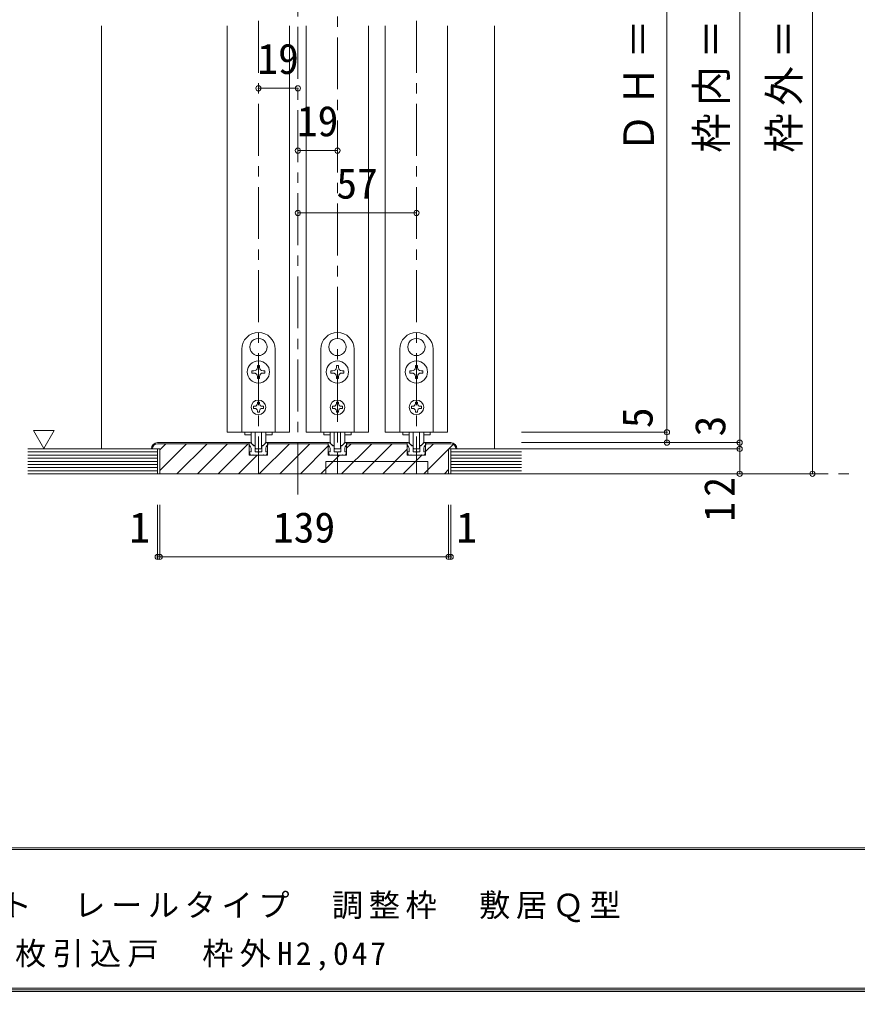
# Model space of a CAD drawing. Units: millimetres at full size, sheet at 1:5. Extents: x -957 to 993, y -689 to 708.
# Drawn here: x -511.7 to -108.6, y -689.1 to -221.3 of the extents above; entities that cross this region are included whole.
import ezdxf
from ezdxf.enums import TextEntityAlignment as Align

# ---------------------------------------------------------------- set-up
doc = ezdxf.new("R2010")
doc.units = ezdxf.units.MM
doc.header["$LTSCALE"] = 5
doc.header["$PDMODE"] = 32
doc.header["$PDSIZE"] = 2.5
doc.linetypes.add('CHAIN1', pattern=[8, 5, -1, 1, -1])
doc.layers.add('0-B_寸法', color=7, linetype='Continuous', lineweight=9)
doc.layers.add('F-1_枠', color=6, linetype='Continuous', lineweight=9)
doc.styles.add('ＭＳ ゴシック', font='')
doc.styles.get('ＭＳ ゴシック').set_extended_font_data('MS Gothic')

msp = doc.modelspace()

# ---------------------------------------------------------------- linework, layer by layer
at = {"layer": '0-B_寸法', "linetype": 'CHAIN1'}
for p, q in [((-377.782, -449.942), (-377.782, 68.058)), ((-396.782, 18.058), (-396.782, -439.942)), ((-320.782, 18.058), (-320.782, -439.942)), ((-358.782, 10.058), (-358.782, -439.942)), ((-507.782, -439.942), (-111.282, -439.942))]:
    msp.add_line(p, q, dxfattribs=at)
at = {"layer": '0-B_寸法'}
for p, q in [((-165.282, -424.942), (-165.282, 10.058)), ((-130.282, 10.058), (-130.282, -439.942)), ((-200.282, -19.942), (-200.282, -419.942)), ((-472.282, -427.942), (-472.282, -224.442)), ((-381.782, -224.442), (-381.782, -419.942)), ((-373.782, -224.442), (-373.782, -419.942)), ((-343.782, -224.442), (-343.782, -419.942)), ((-335.782, -224.442), (-335.782, -419.942)), ((-305.782, -224.442), (-305.782, -419.942)), ((-283.282, -427.942), (-283.282, -224.442)), ((-396.88, -374.793), (-396.782, -374.892)), ((-396.683, -374.793), (-396.782, -374.892)), ((-358.88, -374.793), (-358.782, -374.892)), ((-358.683, -374.793), (-358.782, -374.892)), ((-320.88, -374.793), (-320.782, -374.892)), ((-320.683, -374.793), (-320.782, -374.892)), ((-400.424, -380.931), (-400.289, -380.967)), ((-400.325, -381.102), (-400.289, -380.967)), ((-393.139, -380.931), (-393.274, -380.967)), ((-393.238, -381.102), (-393.274, -380.967)), ((-362.424, -380.931), (-362.289, -380.967)), ((-362.325, -381.102), (-362.289, -380.967)), ((-355.139, -380.931), (-355.274, -380.967)), ((-355.238, -381.102), (-355.274, -380.967)), ((-324.424, -380.931), (-324.289, -380.967)), ((-324.325, -381.102), (-324.289, -380.967)), ((-317.139, -380.931), (-317.274, -380.967)), ((-317.238, -381.102), (-317.274, -380.967)), ((-396.282, -388.742), (-396.282, -387.792)), ((-358.282, -388.742), (-358.282, -387.792)), ((-320.282, -388.742), (-320.282, -387.792)), ((-399.932, -390.442), (-399.932, -391.442)), ((-398.982, -390.442), (-399.932, -390.442)), ((-399.932, -391.442), (-398.982, -391.442)), ((-361.932, -390.442), (-361.932, -391.442)), ((-360.982, -390.442), (-361.932, -390.442)), ((-361.932, -391.442), (-360.982, -391.442)), ((-323.932, -390.442), (-323.932, -391.442)), ((-322.982, -390.442), (-323.932, -390.442)), ((-323.932, -391.442), (-322.982, -391.442)), ((-397.282, -393.142), (-397.282, -394.092)), ((-397.282, -394.092), (-396.282, -394.092)), ((-396.282, -394.092), (-396.282, -393.142)), ((-359.282, -393.142), (-359.282, -394.092)), ((-359.282, -394.092), (-358.282, -394.092)), ((-358.282, -394.092), (-358.282, -393.142)), ((-321.282, -393.142), (-321.282, -394.092)), ((-321.282, -394.092), (-320.282, -394.092)), ((-320.282, -394.092), (-320.282, -393.142)), ((-397.282, -405.542), (-397.282, -406.142)), ((-397.282, -405.542), (-396.282, -405.542)), ((-396.282, -405.542), (-396.282, -406.142)), ((-359.282, -405.542), (-359.282, -406.142)), ((-359.282, -405.542), (-358.282, -405.542)), ((-358.282, -405.542), (-358.282, -406.142)), ((-321.282, -405.542), (-321.282, -406.142)), ((-321.282, -405.542), (-320.282, -405.542)), ((-320.282, -405.542), (-320.282, -406.142)), ((-399.182, -407.442), (-399.182, -408.442)), ((-398.582, -407.442), (-399.182, -407.442)), ((-399.182, -408.442), (-398.582, -408.442)), ((-397.282, -409.742), (-397.282, -410.342)), ((-396.282, -410.342), (-397.282, -410.342)), ((-396.282, -409.742), (-396.282, -410.342)), ((-394.982, -407.442), (-394.382, -407.442)), ((-394.382, -408.442), (-394.982, -408.442)), ((-394.382, -407.442), (-394.382, -408.442)), ((-361.182, -407.442), (-361.182, -408.442)), ((-360.582, -407.442), (-361.182, -407.442)), ((-361.182, -408.442), (-360.582, -408.442)), ((-359.282, -409.742), (-359.282, -410.342)), ((-358.282, -410.342), (-359.282, -410.342)), ((-358.282, -409.742), (-358.282, -410.342)), ((-356.982, -407.442), (-356.382, -407.442)), ((-356.382, -408.442), (-356.982, -408.442)), ((-356.382, -407.442), (-356.382, -408.442)), ((-323.182, -407.442), (-323.182, -408.442)), ((-322.582, -407.442), (-323.182, -407.442)), ((-323.182, -408.442), (-322.582, -408.442)), ((-321.282, -409.742), (-321.282, -410.342)), ((-320.282, -410.342), (-321.282, -410.342)), ((-320.282, -409.742), (-320.282, -410.342)), ((-318.982, -407.442), (-318.382, -407.442)), ((-318.382, -408.442), (-318.982, -408.442)), ((-318.382, -407.442), (-318.382, -408.442)), ((-505.008, -419.129), (-500.008, -427.789)), ((-403.382, -419.942), (-403.382, -421.142)), ((-400.282, -424.363), (-400.282, -419.942)), ((-398.282, -419.942), (-398.282, -427.563)), ((-395.282, -419.942), (-395.282, -427.563)), ((-393.282, -424.363), (-393.282, -419.942)), ((-390.182, -419.942), (-390.182, -421.142)), ((-373.782, -419.942), (-343.782, -419.942)), ((-365.382, -419.942), (-365.382, -421.142)), ((-362.282, -424.363), (-362.282, -419.942)), ((-360.282, -419.942), (-360.282, -427.563)), ((-357.282, -419.942), (-357.282, -427.563)), ((-355.282, -424.363), (-355.282, -419.942)), ((-352.182, -419.942), (-352.182, -421.142)), ((-335.782, -419.942), (-305.782, -419.942)), ((-327.382, -419.942), (-327.382, -421.142)), ((-324.282, -424.363), (-324.282, -419.942)), ((-322.282, -419.942), (-322.282, -427.563)), ((-319.282, -419.942), (-319.282, -427.563)), ((-317.282, -424.363), (-317.282, -419.942)), ((-314.182, -419.942), (-314.182, -421.142)), ((-200.282, -419.942), (-270.282, -419.942)), ((-200.282, -424.942), (-200.282, -419.942)), ((-445.282, -424.942), (-401.182, -424.942)), ((-445.282, -425.442), (-401.182, -425.442)), ((-444.282, -428.416), (-441.308, -425.442)), ((-444.282, -438.315), (-431.409, -425.442)), ((-436.009, -439.942), (-421.509, -425.442)), ((-426.11, -439.942), (-411.61, -425.442)), ((-416.21, -439.942), (-401.71, -425.442)), ((-403.382, -421.142), (-400.249, -421.142)), ((-401.182, -430.942), (-401.182, -424.942)), ((-401.182, -425.383), (-401.182, -430.942)), ((-399.12, -426.354), (-400.385, -425.089)), ((-396.411, -439.942), (-381.911, -425.442)), ((-394.444, -426.354), (-393.178, -425.089)), ((-393.314, -421.142), (-390.182, -421.142)), ((-392.282, -424.942), (-392.825, -424.942)), ((-392.382, -424.942), (-363.182, -424.942)), ((-392.382, -430.942), (-392.382, -424.942)), ((-392.382, -430.942), (-392.382, -425.383)), ((-392.382, -425.442), (-363.182, -425.442)), ((-392.282, -425.942), (-392.282, -424.942)), ((-386.512, -439.942), (-372.012, -425.442)), ((-365.382, -421.142), (-362.249, -421.142)), ((-363.182, -430.942), (-363.182, -424.942)), ((-363.182, -430.942), (-363.182, -425.442)), ((-361.12, -426.354), (-362.385, -425.089)), ((-356.813, -439.942), (-342.313, -425.442)), ((-356.444, -426.354), (-355.178, -425.089)), ((-355.314, -421.142), (-352.182, -421.142)), ((-354.282, -424.942), (-354.825, -424.942)), ((-354.382, -430.942), (-354.382, -424.942)), ((-325.182, -424.942), (-354.382, -424.942)), ((-354.382, -425.442), (-325.182, -425.442)), ((-354.382, -430.942), (-354.382, -425.442)), ((-354.382, -427.611), (-352.213, -425.442)), ((-354.282, -425.942), (-354.282, -424.942)), ((-346.914, -439.942), (-332.414, -425.442)), ((-327.382, -421.142), (-324.249, -421.142)), ((-325.182, -430.942), (-325.182, -424.942)), ((-325.182, -425.383), (-325.182, -430.942)), ((-323.12, -426.354), (-324.385, -425.089)), ((-318.444, -426.354), (-317.178, -425.089)), ((-317.314, -421.142), (-314.182, -421.142)), ((-316.282, -424.942), (-316.825, -424.942)), ((-316.382, -430.942), (-316.382, -424.942)), ((-304.282, -424.942), (-316.382, -424.942)), ((-316.382, -430.942), (-316.382, -425.383)), ((-316.382, -425.442), (-304.282, -425.442)), ((-316.382, -429.209), (-312.615, -425.442)), ((-316.282, -425.942), (-316.282, -424.942)), ((-165.282, -424.942), (-270.282, -424.942)), ((-200.282, -424.942), (-270.282, -424.942)), ((-165.282, -427.942), (-165.282, -424.942)), ((-507.782, -427.942), (-445.282, -427.942)), ((-507.782, -429.442), (-445.282, -429.442)), ((-444.282, -427.942), (-448.282, -427.942)), ((-445.282, -427.942), (-445.282, -439.942)), ((-444.282, -439.942), (-444.282, -427.942)), ((-400.282, -429.442), (-400.882, -429.442)), ((-400.282, -429.442), (-400.282, -428.178)), ((-398.907, -426.442), (-398.582, -426.442)), ((-398.382, -429.142), (-398.382, -426.642)), ((-398.082, -429.442), (-397.082, -429.442)), ((-395.582, -427.863), (-397.982, -427.863)), ((-397.082, -429.442), (-396.782, -429.742)), ((-396.782, -429.742), (-396.482, -429.442)), ((-396.482, -429.442), (-395.482, -429.442)), ((-395.182, -429.142), (-395.182, -426.642)), ((-394.656, -426.442), (-394.982, -426.442)), ((-393.282, -429.442), (-393.282, -428.178)), ((-393.282, -429.442), (-392.682, -429.442)), ((-392.982, -430.942), (-392.496, -429.716)), ((-376.612, -439.942), (-363.182, -426.512)), ((-362.282, -429.442), (-362.882, -429.442)), ((-362.282, -429.442), (-362.282, -428.178)), ((-360.907, -426.442), (-360.582, -426.442)), ((-360.382, -429.142), (-360.382, -426.642)), ((-360.082, -429.442), (-359.082, -429.442)), ((-357.582, -427.863), (-359.982, -427.863)), ((-359.082, -429.442), (-358.782, -429.742)), ((-358.782, -429.742), (-358.482, -429.442)), ((-358.482, -429.442), (-357.482, -429.442)), ((-357.182, -429.142), (-357.182, -426.642)), ((-356.656, -426.442), (-356.982, -426.442)), ((-355.282, -429.442), (-355.282, -428.178)), ((-355.282, -429.442), (-354.682, -429.442)), ((-354.982, -430.942), (-354.496, -429.716)), ((-337.014, -439.942), (-325.182, -428.11)), ((-324.282, -429.442), (-324.882, -429.442)), ((-324.282, -429.442), (-324.282, -428.178)), ((-322.907, -426.442), (-322.582, -426.442)), ((-322.382, -429.142), (-322.382, -426.642)), ((-322.082, -429.442), (-321.082, -429.442)), ((-319.582, -427.863), (-321.982, -427.863)), ((-321.082, -429.442), (-320.782, -429.742)), ((-320.782, -429.742), (-320.482, -429.442)), ((-320.482, -429.442), (-319.482, -429.442)), ((-319.182, -429.142), (-319.182, -426.642)), ((-318.656, -426.442), (-318.982, -426.442)), ((-317.282, -429.442), (-317.282, -428.178)), ((-317.282, -429.442), (-316.682, -429.442)), ((-317.215, -439.942), (-305.282, -428.009)), ((-316.982, -430.942), (-316.496, -429.716)), ((-301.282, -427.942), (-305.282, -427.942)), ((-305.282, -439.942), (-305.282, -427.942)), ((-305.215, -427.942), (-303.043, -425.77)), ((-304.282, -427.942), (-270.282, -427.942)), ((-304.282, -427.942), (-304.282, -439.942)), ((-304.282, -429.442), (-270.282, -429.442)), ((-165.282, -427.942), (-270.282, -427.942)), ((-165.282, -439.942), (-165.282, -427.942)), ((-507.782, -430.942), (-445.282, -430.942)), ((-507.782, -432.442), (-445.282, -432.442)), ((-507.782, -433.942), (-445.282, -433.942)), ((-406.311, -439.942), (-397.311, -430.942)), ((-401.182, -430.942), (-392.382, -430.942)), ((-394.482, -430.942), (-399.082, -430.942)), ((-394.282, -430.742), (-394.482, -430.942)), ((-394.082, -430.942), (-394.282, -430.742)), ((-394.082, -430.942), (-392.982, -430.942)), ((-366.713, -439.942), (-357.713, -430.942)), ((-363.182, -430.942), (-354.382, -430.942)), ((-356.482, -430.942), (-361.082, -430.942)), ((-356.282, -430.742), (-356.482, -430.942)), ((-356.082, -430.942), (-356.282, -430.742)), ((-356.082, -430.942), (-354.982, -430.942)), ((-327.115, -439.942), (-318.115, -430.942)), ((-325.182, -430.942), (-316.382, -430.942)), ((-318.482, -430.942), (-323.082, -430.942)), ((-318.282, -430.742), (-318.482, -430.942)), ((-318.082, -430.942), (-318.282, -430.742)), ((-318.082, -430.942), (-316.982, -430.942)), ((-304.282, -430.942), (-270.282, -430.942)), ((-304.282, -432.442), (-270.282, -432.442)), ((-304.282, -433.942), (-270.282, -433.942)), ((-507.782, -435.442), (-445.282, -435.442)), ((-507.782, -436.942), (-445.282, -436.942)), ((-507.782, -438.442), (-445.282, -438.442)), ((-307.316, -439.942), (-305.282, -437.908)), ((-304.282, -435.442), (-270.282, -435.442)), ((-304.282, -436.942), (-270.282, -436.942)), ((-304.282, -438.442), (-270.282, -438.442)), ((-507.782, -439.942), (-270.282, -439.942)), ((-305.282, -439.942), (-444.282, -439.942)), ((-130.282, -439.942), (-270.282, -439.942))]:
    msp.add_line(p, q, dxfattribs=at)
at = {"layer": '0-B_寸法', "color": 4}
for p, q in [((-396.782, -254.442), (-377.782, -254.442)), ((-377.782, -284.442), (-358.782, -284.442)), ((-377.782, -314.442), (-320.782, -314.442)), ((-445.282, -479.942), (-445.282, -454.942)), ((-444.282, -479.942), (-444.282, -454.942)), ((-305.282, -479.942), (-305.282, -454.942)), ((-304.282, -479.942), (-304.282, -454.942)), ((-445.282, -479.942), (-444.282, -479.942)), ((-444.282, -479.942), (-305.282, -479.942)), ((-305.282, -479.942), (-304.282, -479.942))]:
    msp.add_line(p, q, dxfattribs=at)
at = {"layer": '0-B_寸法'}
for points in [[(-411.782, -224.442), (-411.782, -419.942), (-381.782, -419.942)], [(-388.782, -379.942), (-388.782, -419.942), (-404.782, -419.942), (-404.782, -379.942)], [(-350.782, -379.942), (-350.782, -419.942), (-366.782, -419.942), (-366.782, -379.942)], [(-312.782, -379.942), (-312.782, -419.942), (-328.782, -419.942), (-328.782, -379.942)], [(-396.282, -387.792), (-397.282, -387.792), (-397.282, -388.742)], [(-358.282, -387.792), (-359.282, -387.792), (-359.282, -388.742)], [(-320.282, -387.792), (-321.282, -387.792), (-321.282, -388.742)], [(-394.582, -391.442), (-393.632, -391.442), (-393.632, -390.442), (-394.582, -390.442)], [(-356.582, -391.442), (-355.632, -391.442), (-355.632, -390.442), (-356.582, -390.442)], [(-318.582, -391.442), (-317.632, -391.442), (-317.632, -390.442), (-318.582, -390.442)], [(-505.008, -419.129), (-495.008, -419.129), (-500.008, -427.789)], [(-401.282, -425.942), (-401.282, -424.942), (-400.739, -424.942)], [(-363.282, -425.942), (-363.282, -424.942), (-362.739, -424.942)], [(-325.282, -425.942), (-325.282, -424.942), (-324.739, -424.942)], [(-399.482, -430.942), (-400.582, -430.942), (-401.068, -429.716)], [(-361.482, -430.942), (-362.582, -430.942), (-363.068, -429.716)], [(-323.482, -430.942), (-324.582, -430.942), (-325.068, -429.716)], [(-399.482, -430.942), (-399.282, -430.742), (-399.082, -430.942)], [(-364.282, -439.942), (-364.282, -433.942), (-315.282, -433.942), (-315.282, -439.942)], [(-361.482, -430.942), (-361.282, -430.742), (-361.082, -430.942)], [(-323.482, -430.942), (-323.282, -430.742), (-323.082, -430.942)]]:
    msp.add_lwpolyline(points, dxfattribs=at)
for centre, radius in [((-396.782, -390.942), 5.35), ((-358.782, -390.942), 5.35), ((-320.782, -390.942), 5.35), ((-396.782, -407.942), 3.5), ((-358.782, -407.942), 3.5), ((-320.782, -407.942), 3.5)]:
    msp.add_circle(centre, radius, dxfattribs=at)
for centre, radius, start, end in [((-396.782, -379.942), 8, 0, 180), ((-358.782, -379.942), 8, 0, 180), ((-320.782, -379.942), 8, 0, 180), ((-396.782, -378.942), 4.15, 91.3645, 208.6355), ((-396.782, -378.942), 4.15, 331.3645, 88.6355), ((-358.782, -378.942), 4.15, 91.3645, 208.6355), ((-358.782, -378.942), 4.15, 331.3645, 88.6355), ((-320.782, -378.942), 4.15, 91.3645, 208.6355), ((-320.782, -378.942), 4.15, 331.3645, 88.6355), ((-396.782, -378.942), 4.15, 211.3645, 328.6355), ((-358.782, -378.942), 4.15, 211.3645, 328.6355), ((-320.782, -378.942), 4.15, 211.3645, 328.6355), ((-398.982, -388.742), 1.7, 270, 0), ((-398.982, -393.142), 1.7, 0, 90), ((-394.582, -388.742), 1.7, 180, 270), ((-394.582, -393.142), 1.7, 90, 180), ((-360.982, -388.742), 1.7, 270, 0), ((-360.982, -393.142), 1.7, 0, 90), ((-356.582, -388.742), 1.7, 180, 270), ((-356.582, -393.142), 1.7, 90, 180), ((-322.982, -388.742), 1.7, 270, 0), ((-322.982, -393.142), 1.7, 0, 90), ((-318.582, -388.742), 1.7, 180, 270), ((-318.582, -393.142), 1.7, 90, 180), ((-398.582, -406.142), 1.3, 270, 0), ((-394.982, -406.142), 1.3, 180, 270), ((-360.582, -406.142), 1.3, 270, 0), ((-356.982, -406.142), 1.3, 180, 270), ((-322.582, -406.142), 1.3, 270, 0), ((-318.982, -406.142), 1.3, 180, 270), ((-398.582, -409.742), 1.3, 0, 90), ((-394.982, -409.742), 1.3, 90, 180), ((-360.582, -409.742), 1.3, 0, 90), ((-356.982, -409.742), 1.3, 90, 180), ((-322.582, -409.742), 1.3, 0, 90), ((-318.982, -409.742), 1.3, 90, 180), ((-445.282, -427.942), 3, 90, 180), ((-445.282, -427.942), 2.5, 90, 180), ((-400.739, -425.442), 0.5, 45, 90), ((-398.282, -424.363), 2, 180, 264.78409), ((-395.282, -424.363), 2, 275.21591, 0), ((-392.825, -425.442), 0.5, 90, 135), ((-362.739, -425.442), 0.5, 45, 90), ((-360.282, -424.363), 2, 180, 264.78409), ((-357.282, -424.363), 2, 275.21591, 0), ((-354.825, -425.442), 0.5, 90, 135), ((-324.739, -425.442), 0.5, 45, 90), ((-322.282, -424.363), 2, 180, 264.78409), ((-319.282, -424.363), 2, 275.21591, 0), ((-316.825, -425.442), 0.5, 90, 135), ((-304.282, -427.942), 3, 0, 90), ((-304.282, -427.942), 2.5, 0, 90), ((-403.282, -428.178), 3, 0, 48.19), ((-400.882, -429.642), 0.2, 90, 201.616), ((-398.907, -426.142), 0.3, 225, 270), ((-398.582, -426.642), 0.2, 0, 90), ((-398.482, -426.554), 0.2, 0, 84.78409), ((-398.082, -429.142), 0.3, 180, 270), ((-397.982, -427.563), 0.3, 180, 270), ((-395.582, -427.563), 0.3, 270, 0), ((-395.482, -429.142), 0.3, 270, 0), ((-395.082, -426.554), 0.2, 95.21591, 180), ((-394.982, -426.642), 0.2, 90, 180), ((-394.656, -426.142), 0.3, 270, 315), ((-390.282, -428.178), 3, 131.81, 180), ((-392.682, -429.642), 0.2, 338.384, 90), ((-365.282, -428.178), 3, 0, 48.19), ((-362.882, -429.642), 0.2, 90, 201.616), ((-360.907, -426.142), 0.3, 225, 270), ((-360.582, -426.642), 0.2, 0, 90), ((-360.482, -426.554), 0.2, 0, 84.78409), ((-360.082, -429.142), 0.3, 180, 270), ((-359.982, -427.563), 0.3, 180, 270), ((-357.582, -427.563), 0.3, 270, 0), ((-357.482, -429.142), 0.3, 270, 0), ((-357.082, -426.554), 0.2, 95.21591, 180), ((-356.982, -426.642), 0.2, 90, 180), ((-356.656, -426.142), 0.3, 270, 315), ((-352.282, -428.178), 3, 131.81, 180), ((-354.682, -429.642), 0.2, 338.384, 90), ((-327.282, -428.178), 3, 0, 48.19), ((-324.882, -429.642), 0.2, 90, 201.616), ((-322.907, -426.142), 0.3, 225, 270), ((-322.582, -426.642), 0.2, 0, 90), ((-322.482, -426.554), 0.2, 0, 84.78409), ((-322.082, -429.142), 0.3, 180, 270), ((-321.982, -427.563), 0.3, 180, 270), ((-319.582, -427.563), 0.3, 270, 0), ((-319.482, -429.142), 0.3, 270, 0), ((-319.082, -426.554), 0.2, 95.21591, 180), ((-318.982, -426.642), 0.2, 90, 180), ((-318.656, -426.142), 0.3, 270, 315), ((-314.282, -428.178), 3, 131.81, 180), ((-316.682, -429.642), 0.2, 338.384, 90)]:
    msp.add_arc(centre, radius, start, end, dxfattribs=at)
for p in [(-396.782, -254.442), (-377.782, -254.442), (-377.782, -284.442), (-358.782, -284.442), (-377.782, -314.442), (-320.782, -314.442), (-200.282, -419.942), (-200.282, -424.942), (-165.282, -424.942), (-165.282, -427.942), (-165.282, -439.942), (-130.282, -439.942), (-445.282, -479.942), (-444.282, -479.942), (-305.282, -479.942), (-304.282, -479.942)]:
    msp.add_point(p, dxfattribs=at)
at = {"layer": 'F-1_枠'}
for p, q in [((992.782, -619.898), (-957.218, -619.898)), ((992.782, -620.731), (-957.218, -620.731)), ((992.782, -687.398), (-957.218, -687.398)), ((992.782, -688.231), (-957.218, -688.231)), ((992.782, -689.065), (-957.218, -689.065))]:
    msp.add_line(p, q, dxfattribs=at)

# ---------------------------------------------------------------- texts
at = {"layer": '0-B_寸法', "style": 'ＭＳ ゴシック'}
for s, p in [('19', (-397.282, -251.942)), ('19', (-378.282, -281.942)), ('57', (-359.282, -311.942)), ('1', (-458.882, -477.442)), ('139', (-389.782, -477.442)), ('1', (-301.602, -477.442))]:
    msp.add_text(s, height=14.66, dxfattribs=at).set_placement(p, align=Align.BOTTOM_LEFT)
for s, p in [('5', (-202.782, -417.942)), ('3', (-167.782, -421.942))]:
    msp.add_text(s, height=14.66, rotation=90, dxfattribs=at).set_placement(p, align=Align.BOTTOM_LEFT)
at = {"layer": '0-B_寸法', "char_height": 14.66, "attachment_point": 7, "rotation": 90, "style": 'ＭＳ ゴシック'}
for s, insert in [('\\T1.19;\\W0.95;ＤＨ＝1,983', (-202.782, -285.451)), ('\\T1.19;\\W0.95;枠内＝2,002', (-167.782, -285.451)), ('\\T1.19;\\W0.95;枠外＝2,047', (-132.782, -285.451)), ('\\T1.27;\\W0.95;12', (-167.782, -462.986))]:
    msp.add_mtext(s, dxfattribs=dict(at, insert=insert))
at = {"layer": '0-B_寸法', "char_height": 11, "attachment_point": 7, "style": 'ＭＳ ゴシック'}
for s, insert in [('\\T1.18;ピノアース\u3000H20Ｌ字開口納まり枠セット\u3000レールタイプ\u3000調整枠\u3000敷居Ｑ型', (-830.551, -655.731)), ('\\T1.2;【L】２枚引込戸＋【R】３枚引込戸\u3000枠外H2,047', (-729.845, -679.065))]:
    msp.add_mtext(s, dxfattribs=dict(at, insert=insert))

doc.saveas('drawing.dxf')
